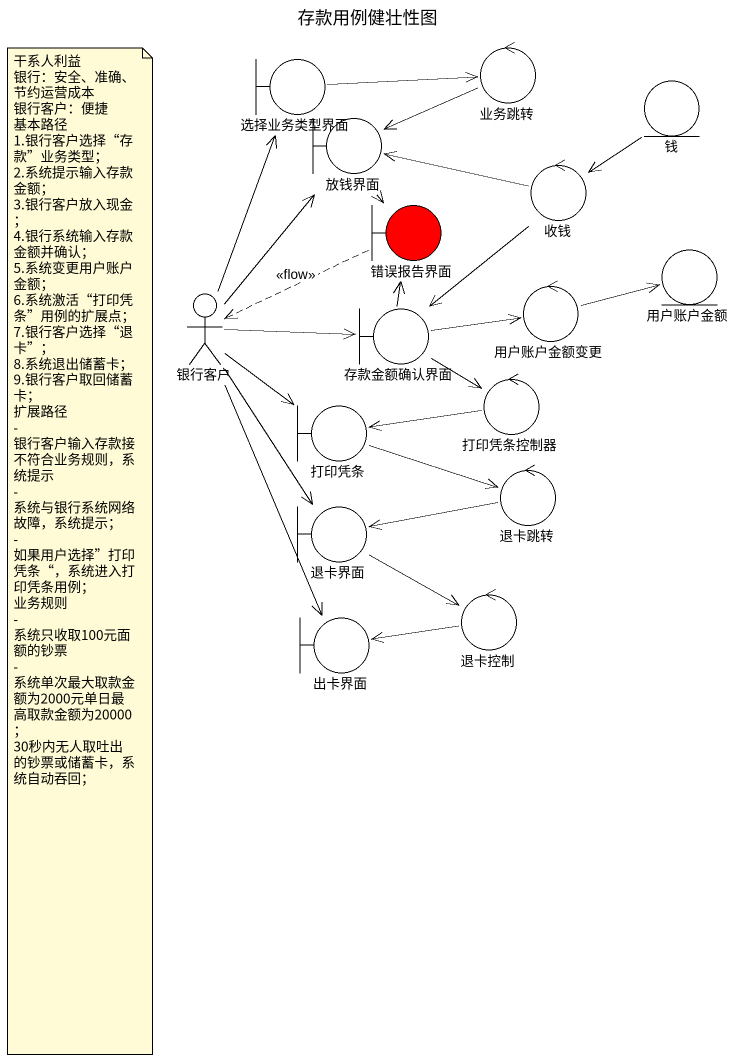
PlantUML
@startuml
title 存款用例健壮性图
boundary 选择业务类型界面
control 业务跳转
boundary 放钱界面
entity 钱
control 收钱
boundary 错误报告界面 #FF0000
actor 银行客户
control 用户账户金额变更
entity 用户账户金额
boundary 存款金额确认界面
boundary 打印凭条
control 打印凭条控制器
control 退卡跳转
boundary 退卡界面
boundary 出卡界面
control 退卡控制
选择业务类型界面 -right-> 业务跳转
业务跳转 -left-> 放钱界面
放钱界面 <-right- 收钱
放钱界面 --> 错误报告界面
收钱 <-up- 钱
收钱 --> 存款金额确认界面
错误报告界面 .left.> 银行客户 : <<flow>>
银行客户 -up-> 选择业务类型界面
银行客户 -up-> 放钱界面
银行客户 -right-> 存款金额确认界面
银行客户 --> 打印凭条
银行客户 --> 退卡界面
银行客户 --> 出卡界面
用户账户金额变更 -right-> 用户账户金额
存款金额确认界面 -up-> 错误报告界面
存款金额确认界面 -right-> 用户账户金额变更
存款金额确认界面 --> 打印凭条控制器
打印凭条 -right-> 退卡跳转
打印凭条控制器 -left-> 打印凭条
退卡跳转 -left-> 退卡界面
退卡界面 -right-> 退卡控制
退卡控制 -left-> 出卡界面
note as N1
  干系人利益
  银行：安全、准确、节约运营成本
  银行客户：便捷
  基本路径
  1.银行客户选择“存款”业务类型；
  2.系统提示输入存款金额；
  3.银行客户放入现金；
  4.银行系统输入存款金额并确认；
  5.系统变更用户账户金额；
  6.系统激活“打印凭条”用例的扩展点；
  7.银行客户选择“退卡”；
  8.系统退出储蓄卡；
  9.银行客户取回储蓄卡；
  扩展路径
  - 银行客户输入存款接不符合业务规则，系统提示
  - 系统与银行系统网络故障，系统提示；
  - 如果用户选择”打印凭条“，系统进入打印凭条用例；
  业务规则
  - 系统只收取100元面额的钞票
  - 系统单次最大取款金额为2000元单日最高取款金额为20000；
  30秒内无人取吐出的钞票或储蓄卡，系统自动吞回；
end note
@enduml
